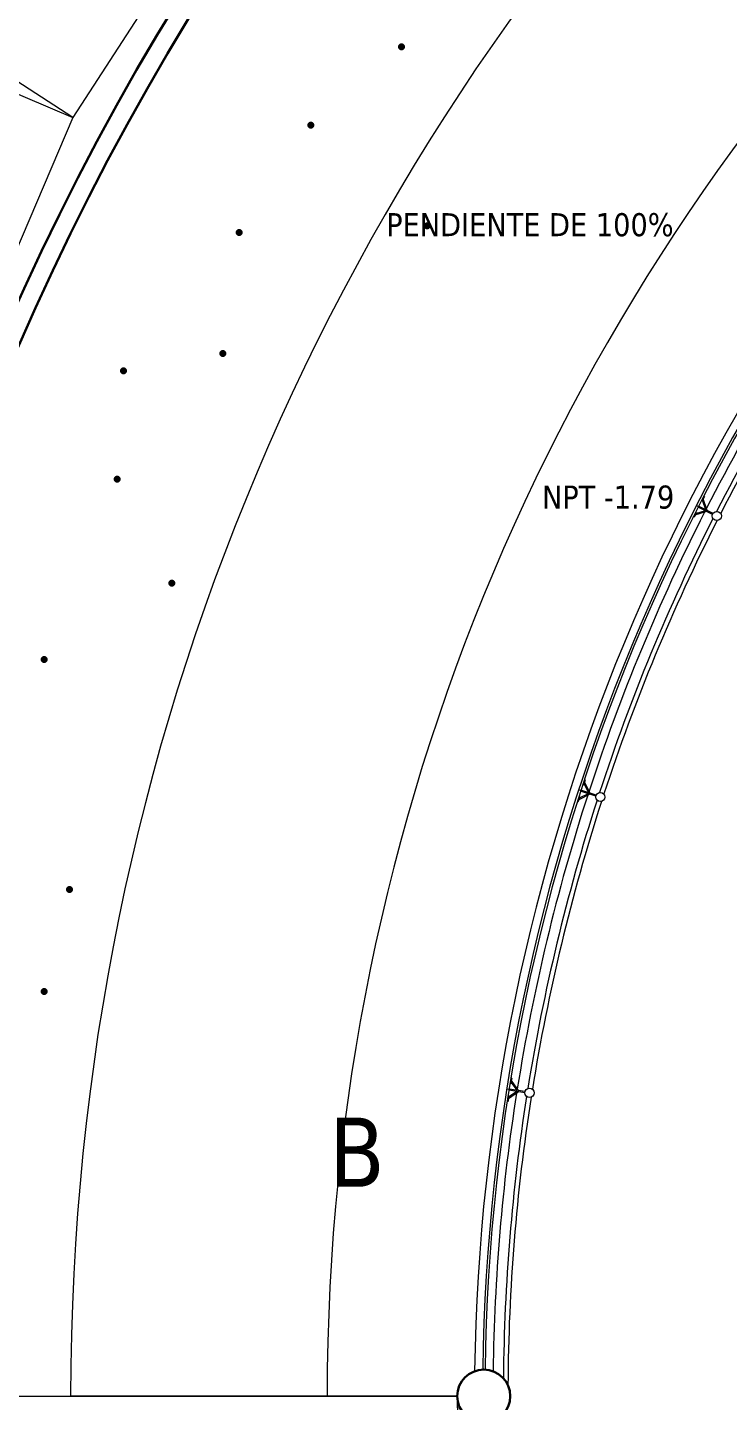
# Model space of a CAD drawing. Header units: millimetres. Extents: x 262 to 370, y -104 to 114.
# Drawn here: x 294.6 to 300.68, y -74.73 to -62.81 of the extents above; entities that cross this region are included whole.
import ezdxf

# ---------------------------------------------------------------- set-up
doc = ezdxf.new("R2010")
doc.units = ezdxf.units.MM
doc.header["$LTSCALE"] = 0.1
for name, color, linetype, lineweight in [('detalles', 2, 'Continuous', 9), ('gruesomarco', 20, 'Continuous', 100), ('letreros y cotas', 6, 'Continuous', 13), ('mobiliario', 3, 'Continuous', 13), ('muros', 4, 'Continuous', 30)]:
    doc.layers.add(name, color=color, linetype=linetype, lineweight=lineweight)
doc.styles.get("Standard").update_dxf_attribs({"font": 'tahoma.ttf', "oblique": 10, "height": 0.35})

msp = doc.modelspace()

# ---------------------------------------------------------------- linework, layer by layer
at = {"layer": 'detalles'}
for p, q in [((284.555, -74.68), (298.325, -74.68)), ((298.325, -74.68), (294.972, -74.68))]:
    msp.add_line(p, q, dxfattribs=at)
for centre, radius, start, end in [((315.555, -74.68), 20.583, 90, 180), ((315.555, -74.68), 18.358, 90, 180), ((315.555, -74.68), 17.08, 135.7251, 179.2749), ((315.555, -74.68), 16.92, 144.0648, 152.9352), ((315.555, -74.68), 16.92, 153.0648, 161.9352), ((315.555, -74.68), 16.92, 162.0648, 170.9352), ((315.555, -74.68), 16.92, 171.0648, 179.2715), ((296.555, -74.68), 12, 180, 270), ((315.555, -74.68), 17.23, 180, 223.548)]:
    msp.add_arc(centre, radius, start, end, dxfattribs=at)
at = {"layer": 'gruesomarco'}
for p in [(297.843, -62.981), (297.055, -63.659), (298.064, -64.531), (296.434, -64.59), (296.292, -65.638), (295.431, -65.79), (295.376, -66.73), (295.849, -67.63), (294.741, -68.293), (294.963, -70.287), (294.741, -71.172)]:
    msp.add_point(p, dxfattribs=at)
at = {"layer": 'mobiliario'}
for p, q in [((300.416, -66.966), (300.399, -66.957)), ((300.448, -66.923), (300.44, -66.919)), ((300.448, -66.923), (300.44, -66.919)), ((300.448, -66.923), (300.44, -66.919)), ((300.448, -66.923), (300.44, -66.919)), ((300.481, -66.994), (300.454, -66.91)), ((300.494, -67), (300.46, -66.898)), ((300.47, -66.879), (300.463, -66.875)), ((300.47, -66.879), (300.463, -66.875)), ((300.377, -67.061), (300.37, -67.058)), ((300.489, -67.009), (300.387, -67.042)), ((300.399, -67.017), (300.392, -67.014)), ((300.476, -67.002), (300.393, -67.03)), ((300.539, -67.034), (300.414, -66.971)), ((300.544, -67.025), (300.419, -66.962)), ((299.436, -69.334), (299.428, -69.332)), ((299.396, -69.429), (299.377, -69.423)), ((299.475, -69.46), (299.379, -69.509)), ((299.461, -69.456), (299.383, -69.496)), ((299.528, -69.477), (299.395, -69.434)), ((299.531, -69.468), (299.398, -69.425)), ((299.42, -69.381), (299.413, -69.379)), ((299.42, -69.381), (299.413, -69.379)), ((299.464, -69.446), (299.425, -69.368)), ((299.478, -69.451), (299.429, -69.355)), ((299.372, -69.529), (299.365, -69.527)), ((299.387, -69.482), (299.38, -69.48)), ((298.798, -71.922), (298.79, -71.921)), ((298.844, -72.028), (298.792, -71.957)), ((298.858, -72.03), (298.795, -71.943)), ((298.774, -72.022), (298.754, -72.019)), ((298.773, -72.075), (298.766, -72.074)), ((298.856, -72.04), (298.769, -72.103)), ((298.842, -72.038), (298.771, -72.089)), ((298.912, -72.049), (298.773, -72.027)), ((298.913, -72.039), (298.775, -72.017)), ((298.79, -71.971), (298.782, -71.969)), ((298.79, -71.971), (298.782, -71.969)), ((298.766, -72.124), (298.758, -72.123))]:
    msp.add_line(p, q, dxfattribs=at)
for points in [[(289.957, -60.326), (292.134, -56.971), (297.168, -60.236), (294.991, -63.592)], [(287.902, -64.917), (289.472, -61.238), (294.991, -63.592), (293.421, -67.271)]]:
    msp.add_lwpolyline(points, close=True, dxfattribs=at)
for centre in [(300.577, -67.048), (299.567, -69.485), (298.952, -72.05)]:
    msp.add_circle(centre, 0.04, dxfattribs=at)
for radius, start, end in [(17.01, 135.7742, 179.2258), (16.99, 135.7747, 179.2253), (16.83, 144.118, 152.882), (16.79, 144.1181, 152.8819), (16.982, 152.6543, 152.8212), (16.83, 153.118, 161.882), (16.982, 153.1788, 153.3457), (16.79, 153.1181, 161.8819), (16.982, 161.6543, 161.8212), (16.83, 162.118, 170.882), (16.79, 162.1181, 170.8819), (16.982, 162.1788, 162.3457), (16.982, 170.6543, 170.8212), (16.83, 171.118, 179.4752), (16.982, 171.1788, 171.3457), (16.79, 171.1181, 179.6819)]:
    msp.add_arc((315.555, -74.68), radius, start, end, dxfattribs=at)
at = {"layer": 'muros'}
msp.add_circle((298.555, -74.68), 0.23, dxfattribs=at)
for radius, start, end in [(23.08, 58.6888, 172.379), (22.92, 58.2902, 172.7776)]:
    msp.add_arc((315.555, -74.68), radius, start, end, dxfattribs=at)

# ---------------------------------------------------------------- texts
at = {"layer": 'letreros y cotas'}
for s, height, p in [('PENDIENTE DE 100%', 0.2, (297.709, -64.622)), ('NPT -1.79', 0.2, (299.06, -66.984)), ('B', 0.6, (297.212, -72.865))]:
    msp.add_text(s, height=height, dxfattribs=at).set_placement(p)

doc.saveas('drawing.dxf')
